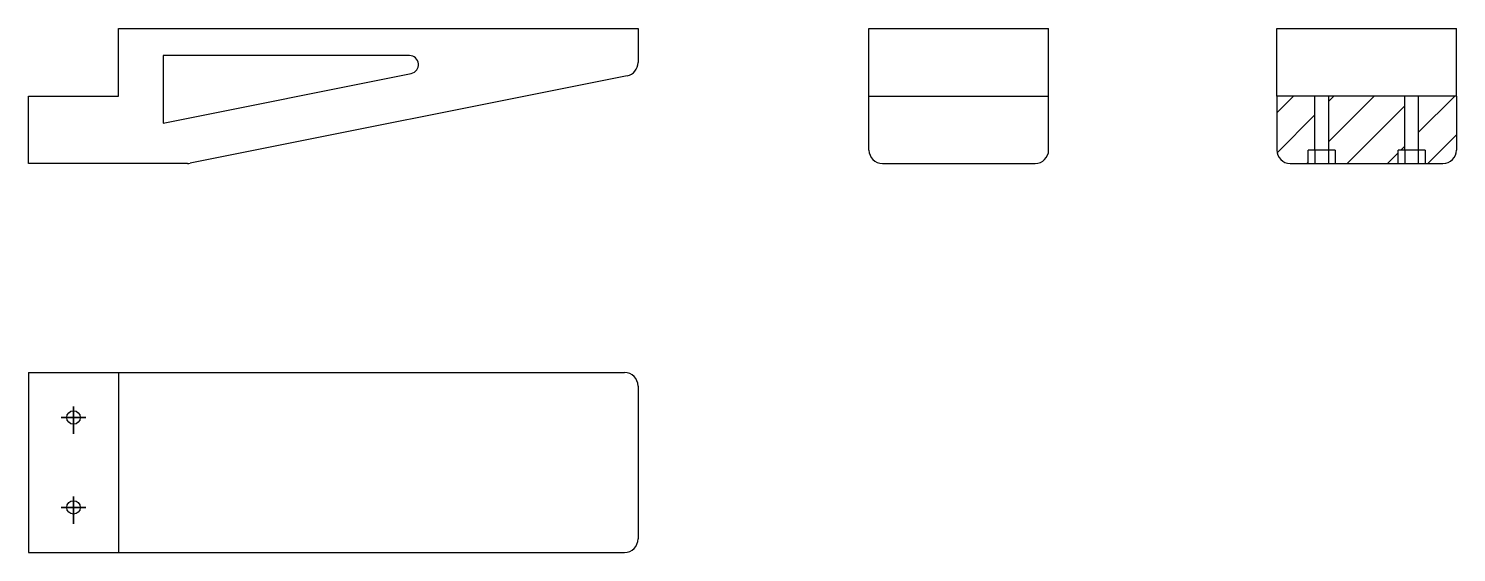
# Model space of a CAD drawing. Header units: millimetres. Extents: x 331 to 648, y 292 to 408.
import ezdxf

# ---------------------------------------------------------------- set-up
doc = ezdxf.new("R2010")
doc.units = ezdxf.units.MM
doc.layers.add('NetDam', color=7, linetype='Continuous', lineweight=35)
doc.layers.add('Netmanh', color=5, linetype='Continuous', lineweight=13)

msp = doc.modelspace()

# ---------------------------------------------------------------- hatches: boundary and pattern name
at = {"layer": 'Netmanh'}
h = msp.add_hatch(dxfattribs=at)
h.set_pattern_fill('ANSI31', color=256, scale=2)
h.set_pattern_definition([(45, (-81.9325, -85.261), (-4.49013, 4.49013), [])])
h.paths.add_polyline_path([(619.97, 393.33), (619.97, 381.33), (621.47, 381.33), (621.47, 378.33), (635.48, 378.33), (635.48, 381.33), (636.98, 381.33), (636.98, 393.33)])
h.paths.add_polyline_path([(616.97, 393.33), (608.47, 393.33), (608.47, 381.33, 0.414214), (611.47, 378.33), (615.47, 378.33), (615.47, 381.33), (616.97, 381.33)])
h.paths.add_polyline_path([(648.48, 393.33), (639.98, 393.33), (639.98, 381.33), (641.48, 381.33), (641.48, 378.33), (645.48, 378.33, 0.414214), (648.48, 381.33)])

# ---------------------------------------------------------------- linework, layer by layer
at = {"layer": 'NetDam', "color": 7, "linetype": 'Continuous', "lineweight": 25}
for p, q in [((350.58, 393.33), (350.58, 408.33)), ((350.58, 408.33), (463.27, 408.33)), ((463.27, 408.33), (466.27, 408.33)), ((466.27, 408.33), (466.27, 400.79)), ((517.68, 408.33), (557.68, 408.33)), ((517.68, 393.33), (517.68, 408.33)), ((557.68, 393.33), (557.68, 408.33)), ((608.47, 408.33), (648.48, 408.33)), ((608.47, 393.33), (608.47, 408.33)), ((648.48, 393.33), (648.48, 408.33)), ((415.39, 402.33), (360.58, 402.33)), ((360.58, 402.33), (360.58, 387.33)), ((360.58, 387.33), (415.78, 398.37)), ((463.86, 397.85), (366.55, 378.38)), ((330.58, 393.33), (350.58, 393.33)), ((330.58, 381.33), (330.58, 393.33)), ((517.68, 381.33), (517.68, 393.33)), ((517.68, 393.33), (557.68, 393.33)), ((557.68, 381.33), (557.68, 393.33)), ((608.47, 393.33), (608.47, 381.33)), ((616.97, 393.33), (608.47, 393.33)), ((616.97, 381.33), (616.97, 393.33)), ((619.97, 393.33), (616.97, 393.33)), ((619.97, 393.33), (619.97, 381.33)), ((636.98, 393.33), (619.97, 393.33)), ((636.98, 381.33), (636.98, 393.33)), ((639.98, 393.33), (636.98, 393.33)), ((639.98, 393.33), (639.98, 381.33)), ((648.48, 393.33), (639.98, 393.33)), ((648.48, 393.33), (648.48, 381.33)), ((330.58, 378.33), (330.58, 381.33)), ((365.96, 378.33), (330.58, 378.33)), ((520.68, 378.33), (554.68, 378.33)), ((611.47, 378.33), (615.47, 378.33)), ((616.97, 381.33), (615.47, 381.33)), ((615.47, 378.33), (615.47, 381.33)), ((615.47, 378.33), (616.97, 378.33)), ((619.97, 381.33), (616.97, 381.33)), ((616.97, 381.33), (616.97, 378.33)), ((616.97, 378.33), (619.97, 378.33)), ((621.47, 381.33), (619.97, 381.33)), ((619.97, 381.33), (619.97, 378.33)), ((619.97, 378.33), (621.47, 378.33)), ((621.47, 381.33), (621.47, 378.33)), ((621.47, 378.33), (635.48, 378.33)), ((636.98, 381.33), (635.48, 381.33)), ((635.48, 378.33), (635.48, 381.33)), ((635.48, 378.33), (636.98, 378.33)), ((639.98, 381.33), (636.98, 381.33)), ((636.98, 381.33), (636.98, 378.33)), ((636.98, 378.33), (639.98, 378.33)), ((641.48, 381.33), (639.98, 381.33)), ((639.98, 381.33), (639.98, 378.33)), ((639.98, 378.33), (641.48, 378.33)), ((641.48, 381.33), (641.48, 378.33)), ((641.48, 378.33), (645.48, 378.33)), ((330.58, 331.85), (330.58, 291.85)), ((330.58, 331.85), (350.58, 331.85)), ((350.58, 331.85), (463.27, 331.85)), ((350.58, 331.85), (350.58, 291.85)), ((466.27, 328.85), (466.27, 294.85)), ((330.58, 291.85), (350.58, 291.85)), ((350.58, 291.85), (463.27, 291.85))]:
    msp.add_line(p, q, dxfattribs=at)
at = {"layer": 'NetDam'}
for p, q in [((340.58, 324.32), (340.58, 318.23)), ((343.3, 321.85), (337.84, 321.87)), ((340.59, 304.3), (340.59, 298.21)), ((343.31, 301.84), (337.85, 301.86))]:
    msp.add_line(p, q, dxfattribs=at)
at = {"layer": 'NetDam', "color": 7, "linetype": 'Continuous', "lineweight": 25}
for centre in [(340.58, 321.85), (340.58, 301.85)]:
    msp.add_circle(centre, 1.5, dxfattribs=at)
for centre, radius, start, end in [((415.39, 400.33), 2, 281.3099, 90), ((463.27, 400.79), 3, 281.3099, 0), ((365.96, 381.33), 3, 270, 281.3099), ((520.68, 381.33), 3, 180, 270), ((554.68, 381.33), 3, 270, 0), ((611.47, 381.33), 3, 180, 270), ((645.48, 381.33), 3, 270, 0), ((463.27, 328.85), 3, 0, 90), ((463.27, 294.85), 3, 270, 0)]:
    msp.add_arc(centre, radius, start, end, dxfattribs=at)

doc.saveas('drawing.dxf')
